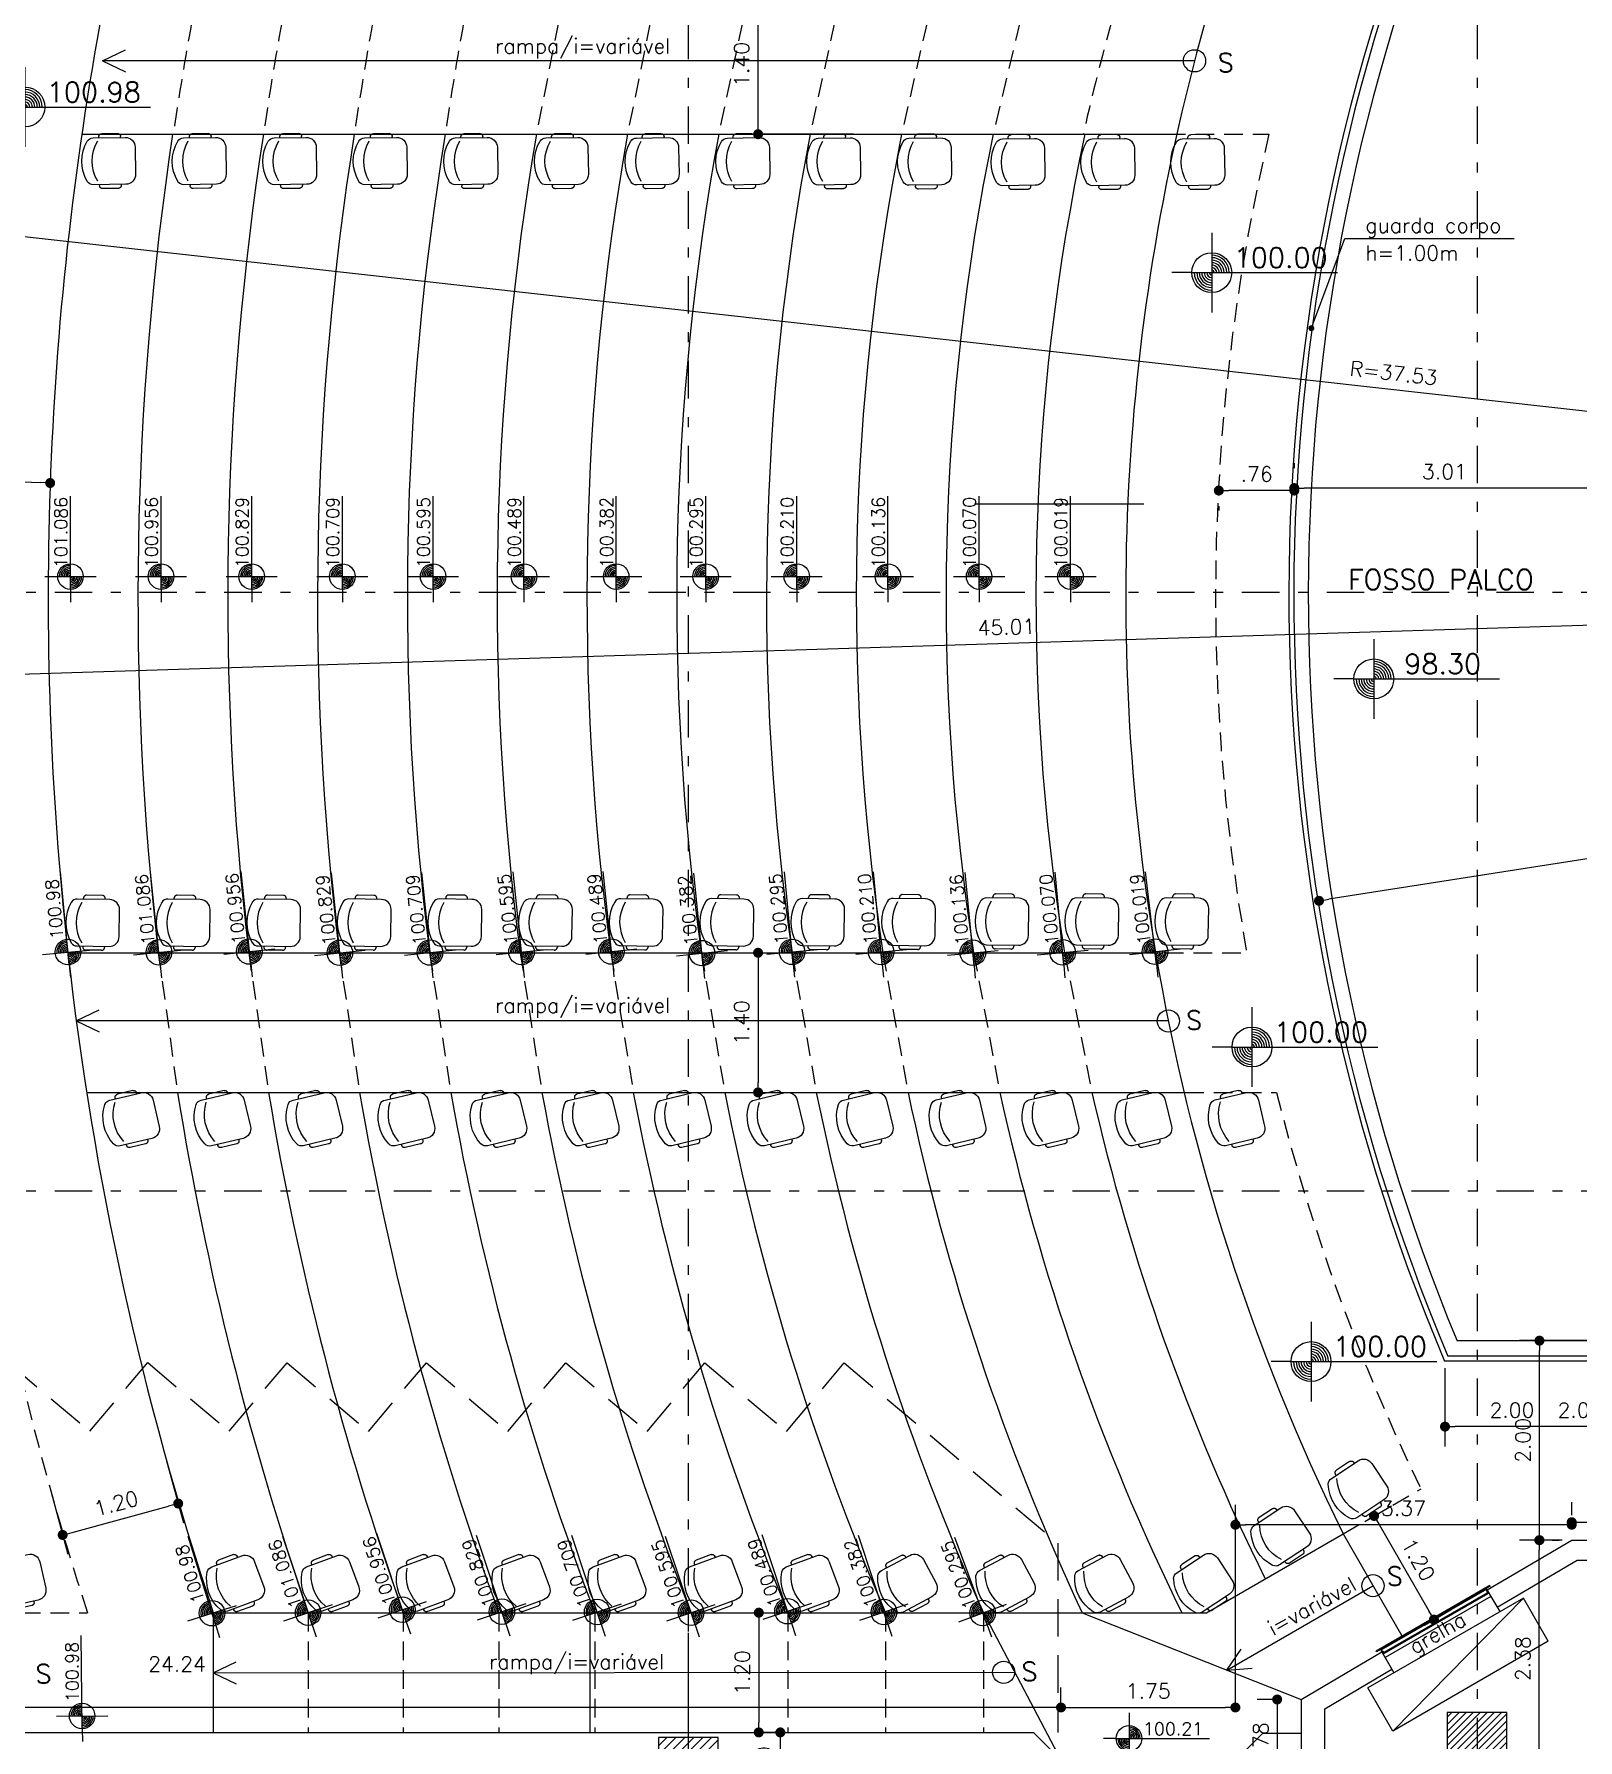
# Model space of a CAD drawing. Extents: x -14 to 107, y -33 to 53.
# Drawn here: x 34.9 to 50.38, y 16.53 to 33.62 of the extents above; entities that cross this region are included whole.
import ezdxf
from ezdxf.enums import TextEntityAlignment as Align

# ---------------------------------------------------------------- set-up
doc = ezdxf.new("R2010")
doc.units = 0
doc.header["$LTSCALE"] = 1.5
doc.header["$MEASUREMENT"] = 0
for name, pattern in [('DASHDOT', [1, 0.5, -0.25, 0, -0.25]), ('HIDDEN', [0.375, 0.25, -0.125]), ('HIDDEN2', [0.1875, 0.125, -0.0625])]:
    doc.linetypes.add(name, pattern=pattern)
doc.layers.get('0').update_dxf_attribs({"linetype": 'CONTINUOUS'})
doc.layers.get('DEFPOINTS').update_dxf_attribs({"linetype": 'CONTINUOUS'})
for name, color, linetype in [('A-MOBILIA', 1, 'CONTINUOUS'), ('A-PAREDE', 3, 'CONTINUOUS'), ('COTAS', 7, 'CONTINUOUS'), ('EIXOS', 32, 'DASHDOT'), ('EQUIP', 7, 'CONTINUOUS'), ('N-LNHVISTA', 7, 'CONTINUOUS'), ('N-NOTACOES', 6, 'CONTINUOUS'), ('N-PROJEÇÃO', 1, 'HIDDEN'), ('N-TEXTO', 7, 'CONTINUOUS'), ('PILARNOVO', 4, 'CONTINUOUS'), ('PLATEIA1', 7, 'CONTINUOUS'), ('REVEST', 2, 'CONTINUOUS')]:
    doc.layers.add(name, color=color, linetype=linetype)
doc.layers.get('DEFPOINTS').off()
doc.styles.add('COTA', font='romans.shx')
doc.styles.add('ROMANS', font='romans')
doc.styles.add('TERREOB$0$REGUA-080', font='simplex.shx', dxfattribs={"height": 0.4})
doc.dimstyles.new('DG060-1', dxfattribs={"dimscale": 0.1, "dimtxt": 1.5, "dimasz": 1, "dimexe": 2, "dimexo": 2.5, "dimgap": 0.9, "dimtad": 1, "dimzin": 4, "dimdsep": 46, "dimtxsty": 'COTA', "dimblk": 'DOT', "dimblk1": 'DOT', "dimblk2": 'DOT', "dimsah": 1, "dimcen": 0.09, "dimclrd": 1, "dimclre": 1, "dimclrt": 2, "dimadec": 0, "dimazin": 0, "dimtfac": 1, "dimtdec": 4, "dimtix": 1, "dimtmove": 2, "dimatfit": 3, "dimldrblk": 'DOT', "dimfxl": 1, "dimtvp": 2, "dimtolj": 1, "dimtzin": 0, "dimarcsym": 0})

# ---------------------------------------------------------------- blocks, each defined once
blk = doc.blocks.new('CADEIRA55')
at = {"layer": 'A-MOBILIA'}
for p, q in [((-0.233, -0.117), (-0.233, -0.438)), ((0.237, -0.438), (0.237, -0.112)), ((-0.273, -0.363), (-0.273, -0.205)), ((0.277, -0.363), (0.277, -0.205)), ((-0.133, -0.538), (0.137, -0.538))]:
    blk.add_line(p, q, dxfattribs=at)
at = {"layer": 'A-MOBILIA', "linetype": 'HIDDEN'}
for p, q in [((-0.233, -0.175), (-0.243, -0.175)), ((0.237, -0.175), (0.247, -0.175)), ((-0.233, -0.393), (-0.243, -0.393)), ((0.237, -0.393), (0.247, -0.393))]:
    blk.add_line(p, q, dxfattribs=at)
at = {"layer": 'A-MOBILIA'}
for centre, radius, start, end in [((0.006, -0.397), 0.397, 60.2956, 121.4861), ((-0.163, -0.117), 0.07, 123.0438, 180), ((0.006, -0.502), 0.397, 60.2956, 121.4861), ((0.167, -0.112), 0.07, 0, 58.8307), ((-0.133, -0.438), 0.1, 180, 270), ((0.137, -0.438), 0.1, 270, 0)]:
    blk.add_arc(centre, radius, start, end, dxfattribs=at)
at = {"layer": 'A-MOBILIA', "linetype": 'HIDDEN'}
for centre, start, end in [((-0.243, -0.205), 90, 180), ((0.247, -0.205), 0, 90), ((-0.243, -0.363), 180, 270), ((0.247, -0.363), 270, 0)]:
    blk.add_arc(centre, 0.03, start, end, dxfattribs=at)
blk = doc.blocks.new('N-1901')
at = {"layer": 'N-NOTACOES', "color": 1}
for p, q in [((0, 0.004), (0, -0.004)), ((-0.002, 0), (-0.004, 0)), ((-0.002, 0), (0.0126, 0))]:
    blk.add_line(p, q, dxfattribs=at)
blk.add_circle((0, 0), 0.002, dxfattribs=at)
at = {"layer": 'N-NOTACOES', "color": 2}
for radius, start, end in [(0.00175, 0, 90), (0.0015, 0, 90), (0.00125, 0, 90), (0.001, 0, 90), (0.00075, 0, 90), (0.0005, 0, 90), (0.00025, 0, 90), (0.00175, 180, 270), (0.0015, 180, 270), (0.00125, 180, 270), (0.001, 180, 270), (0.00075, 180, 270), (0.0005, 180, 270), (0.00025, 180, 270)]:
    blk.add_arc((0, 0), radius, start, end, dxfattribs=at)
at = {"layer": 'N-NOTACOES', "color": 2, "style": 'ROMANS'}
blk.add_attdef('COTAP', text='', height=0.002, dxfattribs=at).set_placement((0.00691, 0.0015), align=Align.MIDDLE)
blk = doc.blocks.new('DOT')
at = {"color": 0, "linetype": 'ByBlock'}
blk.add_line((-0.5, 0), (-1, 0), dxfattribs=at)
at = {"color": 0, "linetype": 'ByBlock', "const_width": 0.5}
blk.add_lwpolyline([(-0.25, 0, 1), (0.25, 0, 1)], format="xyb", close=True, dxfattribs=at)
blk = doc.blocks.new('*D59')
at = {"color": 1, "linetype": 'ByBlock'}
for p, q in [((45.196, 16.85), (45.196, 17.05)), ((46.944, 16.85), (46.944, 17.05)), ((45.296, 16.85), (46.844, 16.85))]:
    blk.add_line(p, q, dxfattribs=at)
at = {"color": 1, "linetype": 'ByBlock', "xscale": 0.1, "yscale": 0.1, "zscale": 0.1, "rotation": 180}
blk.add_blockref('DOT', (45.196, 16.85), dxfattribs=at)
at = {"color": 1, "linetype": 'ByBlock', "xscale": 0.1, "yscale": 0.1, "zscale": 0.1}
blk.add_blockref('DOT', (46.944, 16.85), dxfattribs=at)
at = {"color": 2, "linetype": 'ByBlock', "insert": (46.07, 17.015), "char_height": 0.15, "attachment_point": 5, "style": 'COTA'}
blk.add_mtext('\\A1;1.75', dxfattribs=at)
blk = doc.blocks.new('*D60')
at = {"color": 1, "linetype": 'ByBlock'}
for p, q in [((50.537, 20.527), (49.792, 20.527)), ((49.992, 18.627), (49.992, 20.427)), ((50.219, 18.527), (49.792, 18.527))]:
    blk.add_line(p, q, dxfattribs=at)
at = {"color": 1, "linetype": 'ByBlock', "xscale": 0.1, "yscale": 0.1, "zscale": 0.1}
for p, rotation in [((49.992, 20.527), 90), ((49.992, 18.527), 270)]:
    blk.add_blockref('DOT', p, dxfattribs=dict(at, rotation=rotation))
at = {"color": 2, "linetype": 'ByBlock', "insert": (49.827, 19.527), "char_height": 0.15, "attachment_point": 5, "rotation": 90, "style": 'COTA'}
blk.add_mtext('\\A1;2.00', dxfattribs=at)
blk = doc.blocks.new('*D61')
at = {"color": 1, "linetype": 'ByBlock'}
for p, q in [((49.045, 20.25), (49.045, 19.465)), ((51.045, 20.25), (51.045, 19.465)), ((50.945, 19.665), (49.145, 19.665))]:
    blk.add_line(p, q, dxfattribs=at)
at = {"color": 1, "linetype": 'ByBlock', "xscale": 0.1, "yscale": 0.1, "zscale": 0.1, "rotation": 180}
blk.add_blockref('DOT', (49.045, 19.665), dxfattribs=at)
at = {"color": 1, "linetype": 'ByBlock', "xscale": 0.1, "yscale": 0.1, "zscale": 0.1}
blk.add_blockref('DOT', (51.045, 19.665), dxfattribs=at)
at = {"color": 2, "linetype": 'ByBlock', "insert": (50.398, 19.83), "char_height": 0.15, "attachment_point": 5, "style": 'COTA'}
blk.add_mtext('\\A1;2.00', dxfattribs=at)
blk = doc.blocks.new('*D89')
at = {"color": 1, "linetype": 'ByBlock'}
for p, q in [((34.657, 28.025), (34.369, 28.025)), ((34.569, 16.45), (34.569, 27.925)), ((34.909, 16.35), (34.369, 16.35))]:
    blk.add_line(p, q, dxfattribs=at)
at = {"color": 1, "linetype": 'ByBlock', "xscale": 0.1, "yscale": 0.1, "zscale": 0.1}
for p, rotation in [((34.569, 28.025), 90), ((34.569, 16.35), 270)]:
    blk.add_blockref('DOT', p, dxfattribs=dict(at, rotation=rotation))
at = {"color": 2, "linetype": 'ByBlock', "insert": (34.404, 22.188), "char_height": 0.15, "attachment_point": 5, "rotation": 90, "style": 'COTA'}
blk.add_mtext('\\A1;11.68', dxfattribs=at)
blk = doc.blocks.new('*D90')
at = {"color": 1, "linetype": 'ByBlock'}
blk.add_line((67.158, 27.977), (47.881, 24.952), dxfattribs=at)
at = {"color": 1, "linetype": 'ByBlock', "xscale": 0.1, "yscale": 0.1, "zscale": 0.1, "rotation": 188.9210191805278}
blk.add_blockref('DOT', (47.782, 24.936), dxfattribs=at)
at = {"color": 2, "linetype": 'ByBlock', "insert": (57.494, 26.627), "char_height": 0.15, "attachment_point": 5, "rotation": 8.921, "style": 'COTA'}
blk.add_mtext('\\A1;R19.61', dxfattribs=at)
blk = doc.blocks.new('*D91')
at = {"color": 1, "linetype": 'ByBlock'}
for p, q in [((43.115, 34.02), (41.96, 34.02)), ((42.16, 32.72), (42.16, 33.92)), ((43.115, 32.62), (41.96, 32.62))]:
    blk.add_line(p, q, dxfattribs=at)
at = {"color": 1, "linetype": 'ByBlock', "xscale": 0.1, "yscale": 0.1, "zscale": 0.1}
for p, rotation in [((42.16, 34.02), 90), ((42.16, 32.62), 270)]:
    blk.add_blockref('DOT', p, dxfattribs=dict(at, rotation=rotation))
at = {"color": 2, "linetype": 'ByBlock', "insert": (41.995, 33.32), "char_height": 0.15, "attachment_point": 5, "rotation": 90, "style": 'COTA'}
blk.add_mtext('\\A1;1.40', dxfattribs=at)
blk = doc.blocks.new('*D92')
at = {"color": 1, "linetype": 'ByBlock'}
for p, q in [((41.91, 24.415), (41.96, 24.415)), ((42.16, 24.315), (42.16, 23.115)), ((41.91, 23.015), (41.96, 23.015))]:
    blk.add_line(p, q, dxfattribs=at)
at = {"color": 1, "linetype": 'ByBlock', "xscale": 0.1, "yscale": 0.1, "zscale": 0.1}
for p, rotation in [((42.16, 24.415), 90), ((42.16, 23.015), 270)]:
    blk.add_blockref('DOT', p, dxfattribs=dict(at, rotation=rotation))
at = {"color": 2, "linetype": 'ByBlock', "insert": (41.995, 23.715), "char_height": 0.15, "attachment_point": 5, "rotation": 90, "style": 'COTA'}
blk.add_mtext('\\A1;1.40', dxfattribs=at)
blk = doc.blocks.new('*D99')
at = {"color": 1, "linetype": 'ByBlock'}
for p, q in [((51.544, 19.061), (51.544, 18.507)), ((50.315, 18.777), (50.315, 18.907)), ((50.415, 18.707), (51.444, 18.707))]:
    blk.add_line(p, q, dxfattribs=at)
at = {"color": 1, "linetype": 'ByBlock', "xscale": 0.1, "yscale": 0.1, "zscale": 0.1, "rotation": 180}
blk.add_blockref('DOT', (50.315, 18.707), dxfattribs=at)
at = {"color": 1, "linetype": 'ByBlock', "xscale": 0.1, "yscale": 0.1, "zscale": 0.1}
blk.add_blockref('DOT', (51.544, 18.707), dxfattribs=at)
at = {"color": 2, "linetype": 'ByBlock', "insert": (50.929, 18.872), "char_height": 0.15, "attachment_point": 5, "style": 'COTA'}
blk.add_mtext('\\A1;1.23', dxfattribs=at)
blk = doc.blocks.new('*D100')
at = {"color": 1, "linetype": 'ByBlock'}
for p, q in [((20.96, 16.85), (20.96, 17.05)), ((45.196, 16.85), (45.196, 17.05)), ((45.096, 16.85), (21.06, 16.85))]:
    blk.add_line(p, q, dxfattribs=at)
at = {"color": 1, "linetype": 'ByBlock', "xscale": 0.1, "yscale": 0.1, "zscale": 0.1, "rotation": 180}
blk.add_blockref('DOT', (20.96, 16.85), dxfattribs=at)
at = {"color": 1, "linetype": 'ByBlock', "xscale": 0.1, "yscale": 0.1, "zscale": 0.1}
blk.add_blockref('DOT', (45.196, 16.85), dxfattribs=at)
at = {"color": 2, "linetype": 'ByBlock', "insert": (36.336, 17.286), "char_height": 0.15, "attachment_point": 5, "style": 'COTA'}
blk.add_mtext('\\A1;24.24', dxfattribs=at)
blk = doc.blocks.new('*D105')
at = {"color": 1, "linetype": 'ByBlock'}
for p, q in [((41.917, 17.8), (41.967, 17.8)), ((42.167, 17.7), (42.167, 16.7)), ((41.917, 16.6), (41.967, 16.6))]:
    blk.add_line(p, q, dxfattribs=at)
at = {"color": 1, "linetype": 'ByBlock', "xscale": 0.1, "yscale": 0.1, "zscale": 0.1}
for p, rotation in [((42.167, 17.8), 90), ((42.167, 16.6), 270)]:
    blk.add_blockref('DOT', p, dxfattribs=dict(at, rotation=rotation))
at = {"color": 2, "linetype": 'ByBlock', "insert": (42.002, 17.2), "char_height": 0.15, "attachment_point": 5, "rotation": 90, "style": 'COTA'}
blk.add_mtext('\\A1;1.20', dxfattribs=at)
blk = doc.blocks.new('*D107')
at = {"color": 1, "linetype": 'ByBlock'}
for p, q in [((36.232, 19.323), (36.401, 18.701)), ((35.074, 19.009), (35.243, 18.386)), ((35.287, 18.605), (36.252, 18.867))]:
    blk.add_line(p, q, dxfattribs=at)
at = {"color": 1, "linetype": 'ByBlock', "xscale": 0.1, "yscale": 0.1, "zscale": 0.1}
for p, rotation in [((36.348, 18.894), 15.18781683406409), ((35.19, 18.579), 195.1878168340641)]:
    blk.add_blockref('DOT', p, dxfattribs=dict(at, rotation=rotation))
at = {"color": 2, "linetype": 'ByBlock', "insert": (35.726, 18.896), "char_height": 0.15, "attachment_point": 5, "rotation": 15.1878, "style": 'COTA'}
blk.add_mtext('\\A1;1.20', dxfattribs=at)
blk = doc.blocks.new('REFORÇO')
at = {"layer": 'PILARNOVO'}
h = blk.add_hatch(dxfattribs=at)
h.set_pattern_fill('ANSI31', color=1, scale=0.4, style=0)
h.paths.add_polyline_path([(49.366, 16.8), (49.066, 16.8), (49.066, 16), (49.366, 16)])
h.paths.add_polyline_path([(49.666, 16.78), (49.666, 16.8), (49.366, 16.8), (49.366, 16), (49.641, 16), (49.666, 16)])
h = blk.add_hatch(dxfattribs=at)
h.set_pattern_fill('ANSI31', color=1, scale=0.02, style=0)
h.set_pattern_definition([(45, (0, 0), (-0.04490128, 0.04490128), [])])
h.paths.add_polyline_path([(41.461, 16.3), (41.761, 16.3), (41.761, 16.55), (41.461, 16.55)])
h.paths.add_polyline_path([(41.461, 16), (41.461, 15.75), (41.761, 15.75), (41.761, 16)])
h.paths.add_polyline_path([(41.461, 16), (41.161, 16), (41.161, 15.75), (41.461, 15.75)])
h.paths.add_polyline_path([(41.161, 16.3), (41.461, 16.3), (41.461, 16.55), (41.161, 16.55)])
for points in [[(49.066, 16), (49.666, 16), (49.666, 16.8), (49.066, 16.8)], [(41.161, 16.3), (41.761, 16.3), (41.761, 16.55), (41.161, 16.55)]]:
    blk.add_lwpolyline(points, close=True, dxfattribs=at)
blk = doc.blocks.new('*D158')
at = {"color": 1, "linetype": 'ByBlock'}
for p, q in [((29.963, 32.136), (67.058, 27.989)), ((29.836, 31.899), (29.841, 31.949)), ((67.185, 28.226), (67.18, 28.176))]:
    blk.add_line(p, q, dxfattribs=at)
at = {"color": 1, "linetype": 'ByBlock', "xscale": 0.1, "yscale": 0.1, "zscale": 0.1}
for p, rotation in [((29.863, 32.147), 173.6200831526983), ((67.158, 27.977), 353.6200831526983)]:
    blk.add_blockref('DOT', p, dxfattribs=dict(at, rotation=rotation))
at = {"color": 2, "linetype": 'ByBlock', "insert": (48.529, 30.226), "char_height": 0.15, "attachment_point": 5, "rotation": 353.6201, "style": 'COTA'}
blk.add_mtext('\\A1;R=37.53', dxfattribs=at)
blk = doc.blocks.new('*D160')
at = {"color": 1, "linetype": 'ByBlock'}
for p, q in [((33.066, 29.199), (34.965, 29.128)), ((32.96, 29.024), (32.959, 29.003)), ((35.058, 28.944), (35.057, 28.924))]:
    blk.add_line(p, q, dxfattribs=at)
at = {"color": 1, "linetype": 'ByBlock', "xscale": 0.1, "yscale": 0.1, "zscale": 0.1}
for p, rotation in [((32.967, 29.203), 177.8292738788842), ((35.065, 29.124), 357.8292738788842)]:
    blk.add_blockref('DOT', p, dxfattribs=dict(at, rotation=rotation))
at = {"color": 2, "linetype": 'ByBlock', "insert": (34.022, 29.328), "char_height": 0.15, "attachment_point": 5, "rotation": 357.8293, "style": 'COTA'}
blk.add_mtext('\\A1;2.10', dxfattribs=at)
blk = doc.blocks.new('*D161')
at = {"color": 1, "linetype": 'ByBlock'}
for p, q in [((67.15, 28.227), (67.144, 28.422)), ((67.05, 28.219), (22.259, 26.811)), ((22.159, 26.813), (22.153, 27.007))]:
    blk.add_line(p, q, dxfattribs=at)
at = {"color": 1, "linetype": 'ByBlock', "xscale": 0.1, "yscale": 0.1, "zscale": 0.1}
for p, rotation in [((67.15, 28.222), 1.800537901946706), ((22.159, 26.807), 181.8005379019467)]:
    blk.add_blockref('DOT', p, dxfattribs=dict(at, rotation=rotation))
at = {"color": 2, "linetype": 'ByBlock', "insert": (44.649, 27.679), "char_height": 0.15, "attachment_point": 5, "rotation": 1.8005, "style": 'COTA'}
blk.add_mtext('\\A1;45.01', dxfattribs=at)
blk = doc.blocks.new('*D162')
at = {"color": 1, "linetype": 'ByBlock'}
for p, q in [((46.944, 16.831), (46.944, 18.882)), ((50.315, 18.777), (50.315, 18.882)), ((50.215, 18.682), (47.044, 18.682))]:
    blk.add_line(p, q, dxfattribs=at)
at = {"color": 1, "linetype": 'ByBlock', "xscale": 0.1, "yscale": 0.1, "zscale": 0.1, "rotation": 180}
blk.add_blockref('DOT', (46.944, 18.682), dxfattribs=at)
at = {"color": 1, "linetype": 'ByBlock', "xscale": 0.1, "yscale": 0.1, "zscale": 0.1}
blk.add_blockref('DOT', (50.315, 18.682), dxfattribs=at)
at = {"color": 2, "linetype": 'ByBlock', "insert": (48.629, 18.847), "char_height": 0.15, "attachment_point": 5, "style": 'COTA'}
blk.add_mtext('\\A1;3.37', dxfattribs=at)
blk = doc.blocks.new('*D163')
at = {"color": 1, "linetype": 'ByBlock'}
for p, q in [((50.12, 18.527), (50.19, 18.527)), ((49.99, 16.25), (49.99, 18.427)), ((50.037, 16.15), (49.79, 16.15))]:
    blk.add_line(p, q, dxfattribs=at)
at = {"color": 1, "linetype": 'ByBlock', "xscale": 0.1, "yscale": 0.1, "zscale": 0.1}
for p, rotation in [((49.99, 18.527), 90), ((49.99, 16.15), 270)]:
    blk.add_blockref('DOT', p, dxfattribs=dict(at, rotation=rotation))
at = {"color": 2, "linetype": 'ByBlock', "insert": (49.825, 17.339), "char_height": 0.15, "attachment_point": 5, "rotation": 90, "style": 'COTA'}
blk.add_mtext('\\A1;2.38', dxfattribs=at)
blk = doc.blocks.new('*D164')
at = {"color": 1, "linetype": 'ByBlock'}
for p, q in [((48.24, 18.715), (48.508, 18.87)), ((48.384, 18.683), (48.884, 17.817)), ((48.84, 17.676), (49.108, 17.831))]:
    blk.add_line(p, q, dxfattribs=at)
at = {"color": 1, "linetype": 'ByBlock', "xscale": 0.1, "yscale": 0.1, "zscale": 0.1}
for p, rotation in [((48.334, 18.77), 120.0000000000016), ((48.934, 17.731), 300.0000000000016)]:
    blk.add_blockref('DOT', p, dxfattribs=dict(at, rotation=rotation))
at = {"color": 2, "linetype": 'ByBlock', "insert": (48.777, 18.333), "char_height": 0.15, "attachment_point": 5, "rotation": 300, "style": 'COTA'}
blk.add_mtext('\\A1;1.20', dxfattribs=at)
blk = doc.blocks.new('*D167')
at = {"color": 1, "linetype": 'ByBlock'}
for p, q in [((42.434, 16.6), (42.183, 16.6)), ((42.383, 16.5), (42.383, 16.1)), ((42.434, 16), (42.183, 16))]:
    blk.add_line(p, q, dxfattribs=at)
at = {"color": 1, "linetype": 'ByBlock', "xscale": 0.1, "yscale": 0.1, "zscale": 0.1}
for p, rotation in [((42.383, 16.6), 90), ((42.383, 16), 270)]:
    blk.add_blockref('DOT', p, dxfattribs=dict(at, rotation=rotation))
at = {"color": 2, "linetype": 'ByBlock', "insert": (42.218, 16.3), "char_height": 0.15, "attachment_point": 5, "rotation": 90, "style": 'COTA'}
blk.add_mtext('\\A1;.60', dxfattribs=at)
blk = doc.blocks.new('*D175')
at = {"color": 1, "linetype": 'ByBlock'}
for p, q in [((47.355, 16.93), (47.163, 16.93)), ((47.363, 16.83), (47.363, 16.25)), ((47.355, 16.15), (47.163, 16.15))]:
    blk.add_line(p, q, dxfattribs=at)
at = {"color": 1, "linetype": 'ByBlock', "xscale": 0.1, "yscale": 0.1, "zscale": 0.1}
for p, rotation in [((47.363, 16.93), 90), ((47.363, 16.15), 270)]:
    blk.add_blockref('DOT', p, dxfattribs=dict(at, rotation=rotation))
at = {"color": 2, "linetype": 'ByBlock', "insert": (47.198, 16.54), "char_height": 0.15, "attachment_point": 5, "rotation": 90, "style": 'COTA'}
blk.add_mtext('\\A1;.78', dxfattribs=at)
blk = doc.blocks.new('*D370')
at = {"color": 1, "linetype": 'ByBlock'}
for p, q in [((49.045, 20.25), (49.045, 19.465)), ((51.045, 20.25), (51.045, 19.465)), ((50.945, 19.665), (49.145, 19.665))]:
    blk.add_line(p, q, dxfattribs=at)
at = {"color": 1, "linetype": 'ByBlock', "xscale": 0.1, "yscale": 0.1, "zscale": 0.1, "rotation": 180}
blk.add_blockref('DOT', (49.045, 19.665), dxfattribs=at)
at = {"color": 1, "linetype": 'ByBlock', "xscale": 0.1, "yscale": 0.1, "zscale": 0.1}
blk.add_blockref('DOT', (51.045, 19.665), dxfattribs=at)
at = {"color": 2, "linetype": 'ByBlock', "insert": (49.716, 19.83), "char_height": 0.15, "attachment_point": 5, "style": 'COTA'}
blk.add_mtext('\\A1;2.00', dxfattribs=at)
blk = doc.blocks.new('*D367')
at = {"color": 1, "linetype": 'ByBlock'}
for p, q in [((47.534, 29.323), (47.534, 29.273)), ((50.445, 29.073), (47.634, 29.073))]:
    blk.add_line(p, q, dxfattribs=at)
at = {"color": 1, "linetype": 'ByBlock', "xscale": 0.1, "yscale": 0.1, "zscale": 0.1, "rotation": 180}
blk.add_blockref('DOT', (47.534, 29.073), dxfattribs=at)
at = {"color": 1, "linetype": 'ByBlock', "xscale": 0.1, "yscale": 0.1, "zscale": 0.1}
blk.add_blockref('DOT', (50.545, 29.073), dxfattribs=at)
at = {"color": 2, "linetype": 'ByBlock', "insert": (49.039, 29.238), "char_height": 0.15, "attachment_point": 5, "style": 'COTA'}
blk.add_mtext('\\A1;3.01', dxfattribs=at)
blk = doc.blocks.new('*D368')
at = {"color": 1, "linetype": 'ByBlock'}
for p, q in [((47.435, 29.048), (46.878, 29.048)), ((46.778, 28.891), (46.778, 28.848))]:
    blk.add_line(p, q, dxfattribs=at)
at = {"color": 1, "linetype": 'ByBlock', "xscale": 0.1, "yscale": 0.1, "zscale": 0.1, "rotation": 180}
blk.add_blockref('DOT', (46.778, 29.048), dxfattribs=at)
at = {"color": 1, "linetype": 'ByBlock', "xscale": 0.1, "yscale": 0.1, "zscale": 0.1}
blk.add_blockref('DOT', (47.535, 29.048), dxfattribs=at)
at = {"color": 2, "linetype": 'ByBlock', "insert": (47.157, 29.213), "char_height": 0.15, "attachment_point": 5, "style": 'COTA'}
blk.add_mtext('\\A1;.76', dxfattribs=at)

msp = doc.modelspace()

# ---------------------------------------------------------------- linework, layer by layer
at = {"layer": 'A-PAREDE'}
for p, q in [((51.2947, 20.5251), (49.1667, 20.5251)), ((49.4673, 18.028), (50.3147, 18.5274)), ((50.3147, 18.5274), (51.5947, 18.5274)), ((49.5673, 17.8548), (50.3692, 18.3274)), ((50.3692, 18.3274), (51.7847, 18.3274)), ((49.4673, 18.028), (49.5673, 17.8548)), ((47.6047, 16.9301), (48.412, 17.406)), ((48.412, 17.406), (48.512, 17.2327)), ((47.8415, 16.8376), (48.512, 17.2327)), ((47.6047, 16.9301), (47.6047, 16.325)), ((47.8415, 16.325), (47.8415, 16.8376)), ((39.0658, 16.6), (39.1037, 16.6))]:
    msp.add_line(p, q, dxfattribs=at)
msp.add_arc((67.1576, 28.0025), 19.4829, 157.28733, 202.56898, dxfattribs=at)
at = {"layer": 'COTAS', "color": 1}
for p, q in [((47.7265, 30.7319), (48.0427, 31.5731)), ((48.0427, 31.5731), (49.7394, 31.5731)), ((44.3291, 28.9137), (46.0258, 28.9137))]:
    msp.add_line(p, q, dxfattribs=at)
at = {"layer": 'EIXOS', "ltscale": 0.5}
for p, q in [((41.461, 48.1976), (41.461, -4.8398)), ((49.366, 48.1976), (49.366, -4.8398)), ((78.8353, 28.0251), (-5.9475, 28.0251)), ((78.8353, 22.0251), (-5.9475, 22.0251))]:
    msp.add_line(p, q, dxfattribs=at)
at = {"layer": 'EQUIP', "linetype": 'Continuous'}
for p, q in [((49.4954, 18.0718), (48.3556, 17.4142)), ((49.4987, 18.0661), (48.3589, 17.4085)), ((49.4631, 18.0354), (48.402, 17.4232)), ((49.5053, 17.9629), (48.4444, 17.3504)), ((49.4631, 18.0354), (49.5055, 17.9626)), ((49.4954, 18.0718), (49.4987, 18.0661)), ((49.5053, 17.9629), (49.5941, 17.8103)), ((49.8303, 17.9466), (48.2714, 17.0466)), ((49.8303, 17.9466), (48.5214, 16.6136)), ((50.0803, 17.5136), (49.8303, 17.9466)), ((50.0803, 17.5136), (48.5214, 16.6136)), ((48.402, 17.4232), (48.5332, 17.1978)), ((48.5214, 16.6136), (48.2714, 17.0466))]:
    msp.add_line(p, q, dxfattribs=at)
at = {"layer": 'EQUIP', "color": 1}
for p, q in [((49.4694, 17.9983), (48.4312, 17.3994)), ((49.4738, 17.9907), (48.4356, 17.3918)), ((49.4694, 17.9983), (49.4612, 18.0343)), ((49.4694, 17.9983), (49.4738, 17.9907)), ((48.4312, 17.3994), (48.4039, 17.4243)), ((48.4312, 17.3994), (48.4356, 17.3918))]:
    msp.add_line(p, q, dxfattribs=at)
at = {"layer": 'EQUIP', "color": 4, "linetype": 'Continuous'}
msp.add_line((48.3589, 17.4085), (48.3556, 17.4142), dxfattribs=at)
at = {"layer": 'N-LNHVISTA'}
for p, q in [((51.2947, 20.3704), (49.0743, 20.3704)), ((51.2947, 20.3204), (49.0412, 20.3204))]:
    msp.add_line(p, q, dxfattribs=at)
for radius, start, end in [(19.6779, 156.87824, 202.97906), (19.6279, 156.97459, 202.88245)]:
    msp.add_arc((67.1576, 28.0025), radius, start, end, dxfattribs=at)
at = {"layer": 'N-NOTACOES', "color": 3}
for p, q in [((35.5892, 33.356), (35.8189, 33.466)), ((35.5892, 33.356), (35.8189, 33.246)), ((35.3266, 23.7317), (35.5563, 23.8417)), ((35.3266, 23.7317), (35.5563, 23.6217)), ((36.6999, 17.1979), (36.9297, 17.3077)), ((46.8593, 17.2253), (47.0032, 17.4354)), ((36.6999, 17.1979), (36.9295, 17.0877)), ((46.8593, 17.2253), (47.1132, 17.2449))]:
    msp.add_line(p, q, dxfattribs=at)
at = {"layer": 'N-NOTACOES', "color": 1}
for p, q in [((46.5345, 33.356), (35.5892, 33.356)), ((46.2719, 23.7317), (35.3266, 23.7317)), ((46.8593, 17.2253), (48.3233, 18.0706)), ((40.4764, 16.6), (40.4764, 17.8)), ((36.6999, 17.1979), (44.7333, 17.2025)), ((40.4764, 17.0597), (40.4764, 17.2))]:
    msp.add_line(p, q, dxfattribs=at)
at = {"layer": 'N-NOTACOES', "color": 3}
for centre in [(46.5345, 33.356), (46.2719, 23.7317), (48.3233, 18.0706), (44.6221, 17.2025)]:
    msp.add_circle(centre, 0.1112, dxfattribs=at)
at = {"layer": 'N-PROJEÇÃO', "ltscale": 0.5}
for p, q in [((46.2566, 32.6201), (47.2796, 32.6201)), ((46.2369, 24.4155), (47.0579, 24.4155)), ((46.4418, 23.0155), (47.3569, 23.0155)), ((48.0233, 18.5902), (48.8046, 19.0412)), ((34.4935, 17.8), (35.4374, 17.8))]:
    msp.add_line(p, q, dxfattribs=at)
at = {"layer": 'N-PROJEÇÃO'}
msp.add_lwpolyline([(34.6462, 20.3071), (35.4622, 19.6186), (36.0425, 20.3065), (36.8586, 19.618), (37.4389, 20.3059), (38.2549, 19.6174), (38.8353, 20.3053), (39.6513, 19.6168), (40.2317, 20.3047), (41.0477, 19.6163), (41.6281, 20.3041), (42.4441, 19.6157), (43.0245, 20.3035), (45.1645, 18.498), (45.1645, 16.5999)], dxfattribs=at)
at = {"layer": 'N-PROJEÇÃO', "ltscale": 0.5}
for radius, start, end in [(20.4129, 166.85386, 190.04934), (33.3129, 188.56611, 197.78889), (20.4129, 194.06841, 205.96184)]:
    msp.add_arc((67.1576, 27.9774), radius, start, end, dxfattribs=at)
at = {"layer": 'PLATEIA1', "linetype": 'HIDDEN2'}
for p, q in [((40.2151, 34.0251), (39.9378, 32.6201)), ((41.1371, 34.0201), (40.8512, 32.6201)), ((42.0619, 34.0201), (41.7656, 32.6201)), ((42.9886, 34.0201), (42.6811, 32.6201)), ((43.9174, 34.0201), (43.5977, 32.6201)), ((44.8485, 34.0201), (44.5158, 32.6201)), ((36.1486, 24.4155), (36.3416, 23.0155)), ((37.0547, 24.4155), (37.2536, 23.0155)), ((37.9612, 24.4155), (38.1662, 23.0155)), ((38.868, 24.4155), (39.0798, 23.0155)), ((39.7754, 24.4155), (39.9942, 23.0155)), ((40.6832, 24.4155), (40.9096, 23.0155)), ((41.5916, 24.4155), (41.8261, 23.0155)), ((42.5006, 24.4155), (42.7438, 23.0155)), ((43.4103, 24.4155), (43.6629, 23.0155)), ((44.3208, 24.4155), (44.5836, 23.0155)), ((45.2321, 24.4155), (45.506, 23.0155)), ((37.6505, 17.8), (37.6505, 16.6)), ((38.6043, 17.8), (38.6043, 16.6)), ((39.5616, 17.8), (39.5616, 16.6)), ((40.5229, 17.8), (40.5229, 16.6)), ((41.461, 17.8), (41.461, 16.6)), ((42.4594, 17.8), (42.4594, 16.6)), ((43.4357, 17.8), (43.4357, 16.6)), ((44.4184, 17.8), (44.4184, 16.6))]:
    msp.add_line(p, q, dxfattribs=at)
at = {"layer": 'PLATEIA1'}
for p, q in [((35.382, 32.6201), (46.4063, 32.6201)), ((35.2428, 24.4155), (46.1444, 24.4155)), ((35.4303, 23.0155), (46.1785, 23.0155)), ((35.514, 23.0155), (46.4418, 23.0155)), ((46.6547, 17.8), (48.0233, 18.5902)), ((48.0233, 18.5902), (48.6233, 17.5509)), ((36.7001, 17.8), (46.6547, 17.8)), ((36.7001, 17.8), (36.7001, 16.6)), ((44.4184, 17.8), (45.1959, 16.325)), ((45.4081, 17.8), (47.6047, 16.9301))]:
    msp.add_line(p, q, dxfattribs=at)
for radius, start, end in [(32.1129, 169.15411, 186.36837), (21.3129, 163.52963, 189.62085), (31.2129, 171.44606, 186.55279), (30.3129, 171.1901, 186.74824), (29.4129, 170.91828, 186.95573), (28.5129, 170.62907, 187.17642), (27.6129, 170.32075, 187.41162), (26.7129, 169.99134, 187.6628), (25.8129, 169.63859, 187.93167), (24.9129, 169.25991, 188.22015), (24.0129, 168.85231, 188.5305), (23.1129, 168.41233, 188.86529), (22.2129, 167.93591, 189.22756), (32.1129, 186.36837, 198.47719), (21.3129, 189.62085, 206.13263), (31.2129, 189.14723, 199.03013), (30.3129, 189.42125, 199.61793), (29.4129, 189.71228, 200.24406), (28.5129, 190.02196, 200.9125), (27.6129, 190.35215, 201.62781), (26.7129, 190.70498, 202.39524), (25.8129, 191.08286, 203.22092), (24.9129, 191.48859, 204.11196), (24.0129, 191.92539, 205.07678), (23.1129, 192.397, 206.12533), (22.2129, 192.90778, 206.28955)]:
    msp.add_arc((67.1576, 27.9774), radius, start, end, dxfattribs=at)
at = {"layer": 'PLATEIA1', "linetype": 'HIDDEN2'}
for centre, radius, start, end in [((68.0744, 27.9774), 32.1129, 169.15411, 171.68751), ((68.9779, 27.9774), 32.1129, 169.15411, 171.68751), ((69.8889, 27.9774), 32.1129, 169.15411, 171.68751), ((70.8007, 27.9774), 32.1129, 169.15411, 171.68751), ((66.2207, 27.9774), 21.3129, 163.52963, 167.4183)]:
    msp.add_arc(centre, radius, start, end, dxfattribs=at)
at = {"layer": 'REVEST'}
for p, q in [((22.696, 16.6), (44.9209, 16.6)), ((44.9209, 16.6), (45.1959, 16.325)), ((47.2208, 16.5922), (46.944, 16.3191)), ((47.2208, 16.5922), (47.6047, 16.5922))]:
    msp.add_line(p, q, dxfattribs=at)

# ---------------------------------------------------------------- block references
at = {"layer": 'COTAS', "linetype": 'ByBlock'}
msp.add_blockref('REFORÇO', (0, 0), dxfattribs=at)
at = {"layer": 'COTAS', "color": 1, "xscale": -0.06, "yscale": 0.06, "zscale": 0.06, "rotation": 69.40038473446347}
msp.add_blockref('DOT', (47.7054, 30.6757), dxfattribs=at)
at = {"layer": 'COTAS', "xscale": 100, "yscale": 100, "zscale": 100}
msp.add_blockref('N-1901', (48.331, 27.1599), dxfattribs=at).add_auto_attribs({'COTAP': '98.30'})
at = {"layer": 'DEFPOINTS', "xscale": -1}
for p, rotation in [((35.3813, 32.349), 90.86742648136635), ((36.2888, 32.3492), 90.86742648136635), ((37.1958, 32.349), 90.86742648136635), ((38.1032, 32.3487), 90.86742648136635), ((39.011, 32.3483), 90.86742648136635), ((39.9193, 32.3478), 90.86742648136635), ((40.8282, 32.3471), 90.86742648136635), ((41.7377, 32.3463), 90.86742648136635), ((42.6479, 32.3454), 90.86742648136635), ((43.5588, 32.3442), 90.86742648136635), ((44.4955, 32.3386), 90.86742648136635), ((45.3962, 32.3388), 90.86742648136635), ((46.2969, 32.339), 90.86742648136635), ((35.6031, 22.6847), 103.2909429026265), ((36.5173, 22.6848), 103.2909429026265), ((37.4386, 22.6849), 103.2909429026265), ((38.3609, 22.685), 103.2909429026265), ((39.2841, 22.6851), 103.2909429026265), ((40.2084, 22.6852), 103.2909429026265), ((41.1338, 22.6853), 103.2909429026265), ((42.0604, 22.6854), 103.2909429026265), ((42.9557, 22.6855), 103.2909429026265), ((43.885, 22.6856), 103.2909429026265), ((44.8158, 22.6857), 103.2909429026265), ((45.7482, 22.6858), 103.2909429026265), ((46.6824, 22.6859), 103.2909429026265), ((47.9368, 18.8873), 123.475130541739), ((47.1623, 18.4146), 123.475130541739), ((46.3878, 17.9419), 123.475130541739), ((34.4653, 18.0626), 102.4883920309748), ((36.6549, 18), 110.2831236699649), ((37.6054, 18), 110.2831236699649), ((38.5591, 18), 110.2831236699649), ((39.5164, 18), 110.2831236699649), ((40.4777, 18), 110.2831236699649), ((41.4435, 18), 110.2831236699649), ((42.4143, 18), 110.2831236699649), ((43.4048, 17.963), 118.1262819838866), ((44.3874, 17.963), 118.1262819838866), ((45.3772, 17.963), 118.1262819838866)]:
    msp.add_blockref('CADEIRA55', p, dxfattribs=dict(at, rotation=rotation))
at = {"layer": 'DEFPOINTS', "rotation": 89.14596838719156}
for p in [(35.2208, 24.7179), (36.1283, 24.7179), (37.0353, 24.7184), (37.9426, 24.7189), (38.8505, 24.7195), (39.7588, 24.7203), (40.6677, 24.7211), (41.5772, 24.7221), (42.4874, 24.7233), (43.3983, 24.7247), (44.335, 24.7305), (45.2357, 24.7305), (46.1364, 24.7305)]:
    msp.add_blockref('CADEIRA55', p, dxfattribs=at)
at = {"layer": 'N-LNHVISTA', "xscale": 64, "yscale": 64, "zscale": 64}
for p, rotation, values in [((35.2684, 28.1859), 90, {'COTAP': '101.086'}), ((36.1763, 28.1859), 90, {'COTAP': '100.956'}), ((37.0847, 28.1859), 90, {'COTAP': '100.829'}), ((37.9936, 28.1859), 90, {'COTAP': '100.709'}), ((38.9031, 28.1859), 90, {'COTAP': '100.595'}), ((39.8132, 28.1859), 90, {'COTAP': '100.489'}), ((40.7384, 28.1859), 90, {'COTAP': '100.382'}), ((41.6356, 28.1859), 90, {'COTAP': '100.295'}), ((42.548, 28.1859), 90, {'COTAP': '100.210'}), ((43.4614, 28.1859), 90, {'COTAP': '100.136'}), ((44.3758, 28.1859), 90, {'COTAP': '100.070'}), ((45.2914, 28.1859), 90, {'COTAP': '100.019'}), ((35.2438, 24.4221), 95.3361700706023, {'COTAP': '100.98'}), ((36.1548, 24.4197), 95.90183158780906, {'COTAP': '101.086'}), ((37.0615, 24.4275), 95.90183158780906, {'COTAP': '100.956'}), ((37.9683, 24.4145), 95.90183158780906, {'COTAP': '100.829'}), ((38.8724, 24.4174), 95.90183158780906, {'COTAP': '100.709'}), ((39.7889, 24.4229), 95.90183158780906, {'COTAP': '100.595'}), ((40.6897, 24.4272), 95.90183158780906, {'COTAP': '100.489'}), ((41.5978, 24.4114), 95.90183158780906, {'COTAP': '100.382'}), ((42.5014, 24.4239), 95.37282494450974, {'COTAP': '100.295'}), ((43.3932, 24.4237), 95.37282494450974, {'COTAP': '100.210'}), ((44.3126, 24.4154), 95.37282494450974, {'COTAP': '100.136'}), ((45.2122, 24.4186), 95.37282494450974, {'COTAP': '100.070'}), ((46.1375, 24.426), 96.73117153311311, {'COTAP': '100.019'}), ((36.6876, 17.795), 107.1878762438082, {'COTAP': '100.98'}), ((37.6505, 17.8), 108.4223079905454, {'COTAP': '101.086'}), ((38.5942, 17.8304), 108.4223079905454, {'COTAP': '100.956'}), ((39.592, 17.8101), 108.4223079905454, {'COTAP': '100.829'}), ((40.5472, 17.8072), 108.4223079905454, {'COTAP': '100.709'}), ((41.4887, 17.8), 108.4223079905454, {'COTAP': '100.595'}), ((42.4544, 17.8152), 108.4223079905454, {'COTAP': '100.489'}), ((43.4214, 17.8072), 108.4223079905454, {'COTAP': '100.382'}), ((44.4111, 17.7975), 110.1327696196088, {'COTAP': '100.295'}), ((35.3853, 16.7648), 90.57594318139583, {'COTAP': '100.98'})]:
    msp.add_blockref('N-1901', p, dxfattribs=dict(at, rotation=rotation)).add_auto_attribs(values)
msp.add_blockref('N-1901', (45.8779, 16.5398), dxfattribs=at).add_auto_attribs({'COTAP': '100.21'})
at = {"layer": 'N-NOTACOES', "xscale": 100, "yscale": 100, "zscale": 100}
for p, values in [((34.8112, 32.8925), {'COTAP': '100.98'}), ((46.7074, 31.2325), {'COTAP': '100.00'}), ((47.1105, 23.4704), {'COTAP': '100.00'}), ((47.7023, 20.3169), {'COTAP': '100.00'})]:
    msp.add_blockref('N-1901', p, dxfattribs=at).add_auto_attribs(values)

# ---------------------------------------------------------------- texts
at = {"layer": 'N-TEXTO', "color": 2, "style": 'ROMANS'}
for s, p in [('guarda corpo', (48.2468, 31.633)), ('h=1.00m', (48.2468, 31.354))]:
    msp.add_text(s, height=0.15, dxfattribs=at).set_placement(p)
at = {"layer": 'N-TEXTO', "color": 3, "style": 'TERREOB$0$REGUA-080'}
msp.add_text('FOSSO PALCO', height=0.2, dxfattribs=at).set_placement((48.0746, 28.0565))
at = {"layer": 'N-TEXTO', "color": 2, "linetype": 'ByBlock', "attachment_point": 1, "style": 'COTA'}
for s, insert, char_height in [('rampa/i=variável', (39.5239, 33.5791), 0.15), ('S', (46.7664, 33.4304), 0.1875), ('rampa/i=variável', (39.5239, 23.9624), 0.15), ('S', (46.4491, 23.8322), 0.1875), ('S', (48.4605, 18.2593), 0.1875), ('S', (34.9167, 17.2796), 0.1875), ('rampa/i=variável', (39.463, 17.3836), 0.15), ('S', (44.7993, 17.3031), 0.1875)]:
    msp.add_mtext(s, dxfattribs=dict(at, insert=insert, char_height=char_height))
at = {"layer": 'N-TEXTO', "color": 2, "linetype": 'ByBlock', "char_height": 0.15, "attachment_point": 1, "style": 'COTA'}
for s, insert, rotation in [('i=variável', (47.2488, 17.6979), 28.97238), ('grelha', (48.6643, 17.5083), 30)]:
    msp.add_mtext(s, dxfattribs=dict(at, insert=insert, rotation=rotation))

# ---------------------------------------------------------------- dimensions: what is measured, and where the dimension line sits
at = {"layer": 'COTAS'}
for base, p1, p2, picture, middle in [((42.1604, 34.0201), (43.3655, 32.6201), (43.3655, 34.0201), '*D91', (41.9954, 33.3201)), ((34.569, 28.0251), (35.1586, 16.35), (34.9065, 28.0251), '*D89', (34.404, 22.1875)), ((42.1604, 23.0155), (42.1604, 24.4155), (42.1604, 23.0155), '*D92', (41.9954, 23.7155)), ((49.9923, 20.5274), (50.4687, 18.5274), (50.7867, 20.5274), '*D60', (49.8273, 19.5274)), ((42.1666, 16.6), (42.1666, 17.8), (42.1666, 16.6), '*D105', (42.0016, 17.2)), ((42.3834, 16), (42.684, 16.6), (42.684, 16), '*D167', (42.2184, 16.3))]:
    dim = msp.add_linear_dim(base=base, p1=p1, p2=p2, angle=90, dimstyle='DG060-1', dxfattribs=at)
    dim.commit()
    dim.dimension.update_dxf_attribs({"geometry": picture, "text_midpoint": middle})
dim = msp.add_aligned_dim(p1=(29.8634, 32.1474), p2=(67.1576, 27.9775), distance=0, text='R=<>', dimstyle='DG060-1', dxfattribs=at)
dim.commit()
dim.dimension.update_dxf_attribs({"geometry": '*D158', "text_midpoint": (48.5288, 30.2264)})
for p1, p2, distance, picture, middle in [((32.9692, 29.2733), (35.0677, 29.1938), -0.0701, '*D160', (34.0221, 29.3284)), ((67.1576, 27.9775), (22.1668, 26.5631), -0.2444, '*D161', (44.6493, 27.6795)), ((35.0082, 19.25), (36.1663, 19.5644), -0.6951, '*D107', (35.7261, 18.8956)), ((48.0233, 18.5902), (48.6233, 17.5509), 0.3592, '*D164', (48.7773, 18.3326))]:
    dim = msp.add_aligned_dim(p1=p1, p2=p2, distance=distance, dimstyle='DG060-1', dxfattribs=at)
    dim.commit()
    dim.dimension.update_dxf_attribs({"geometry": picture, "text_midpoint": middle})
dim = msp.add_radius_dim(center=(67.1576, 27.9775), mpoint=(47.7819, 24.936), dimstyle='DG060-1', dxfattribs=at)
dim.commit()
dim.dimension.update_dxf_attribs({"geometry": '*D90', "text_midpoint": (57.4936, 26.6275)})
for base, p1, p2, picture, middle in [((49.0447, 19.6654), (51.0447, 20.5001), (49.0447, 20.5), '*D61', (50.3984, 19.8304)), ((49.0447, 19.6653), (51.0447, 20.5001), (49.0447, 20.5), '*D370', (49.7158, 19.8303)), ((20.96, 16.85), (45.1959, 16.6), (20.96, 16.6), '*D100', (36.3359, 17.2863))]:
    dim = msp.add_linear_dim(base=base, p1=p1, p2=p2, dimstyle='DG060-1', dxfattribs=at)
    dim.commit()
    dim.dimension.update_dxf_attribs({"geometry": picture, "text_midpoint": middle, "dimtype": 160})
for base, p1, p2, picture, middle in [((51.544, 18.7065), (50.3147, 18.5274), (51.544, 19.3107), '*D99', (50.9293, 18.8715)), ((46.944, 18.6815), (50.3147, 18.5274), (46.944, 16.5814), '*D162', (48.6294, 18.8465)), ((46.944, 16.85), (45.1959, 16.6), (46.944, 16.6), '*D59', (46.07, 17.015))]:
    dim = msp.add_linear_dim(base=base, p1=p1, p2=p2, dimstyle='DG060-1', dxfattribs=at)
    dim.commit()
    dim.dimension.update_dxf_attribs({"geometry": picture, "text_midpoint": middle})
dim = msp.add_linear_dim(base=(49.9905, 18.5274), p1=(50.287, 16.1501), p2=(49.87, 18.5274), angle=90, dimstyle='DG060-1', override={"dimblk1": 'DOT', "dimblk2": 'DOT', "dimsah": 1, "dimse1": 0}, dxfattribs=at)
dim.commit()
dim.dimension.update_dxf_attribs({"geometry": '*D163', "text_midpoint": (49.8255, 17.3388)})
at = {"layer": 'COTAS', "linetype": 'ByBlock'}
dim = msp.add_linear_dim(base=(47.3631, 16.1501), p1=(47.6047, 16.9301), p2=(47.6047, 16.1501), angle=90, dimstyle='DG060-1', dxfattribs=at)
dim.commit()
dim.dimension.update_dxf_attribs({"geometry": '*D175', "text_midpoint": (47.1981, 16.5401)})
at = {"layer": 'PLATEIA1'}
for base, p1, p2, picture, middle in [((46.7778, 29.0476), (47.5352, 29.0975), (46.7778, 29.1407), '*D368', (47.1565, 29.2126)), ((47.5338, 29.0725), (50.5447, 28.9083), (47.5338, 29.0725), '*D367', (49.0393, 29.2375))]:
    dim = msp.add_linear_dim(base=base, p1=p1, p2=p2, dimstyle='DG060-1', override={"dimse1": 1}, dxfattribs=at)
    dim.commit()
    dim.dimension.update_dxf_attribs({"geometry": picture, "text_midpoint": middle})

doc.saveas('drawing.dxf')
